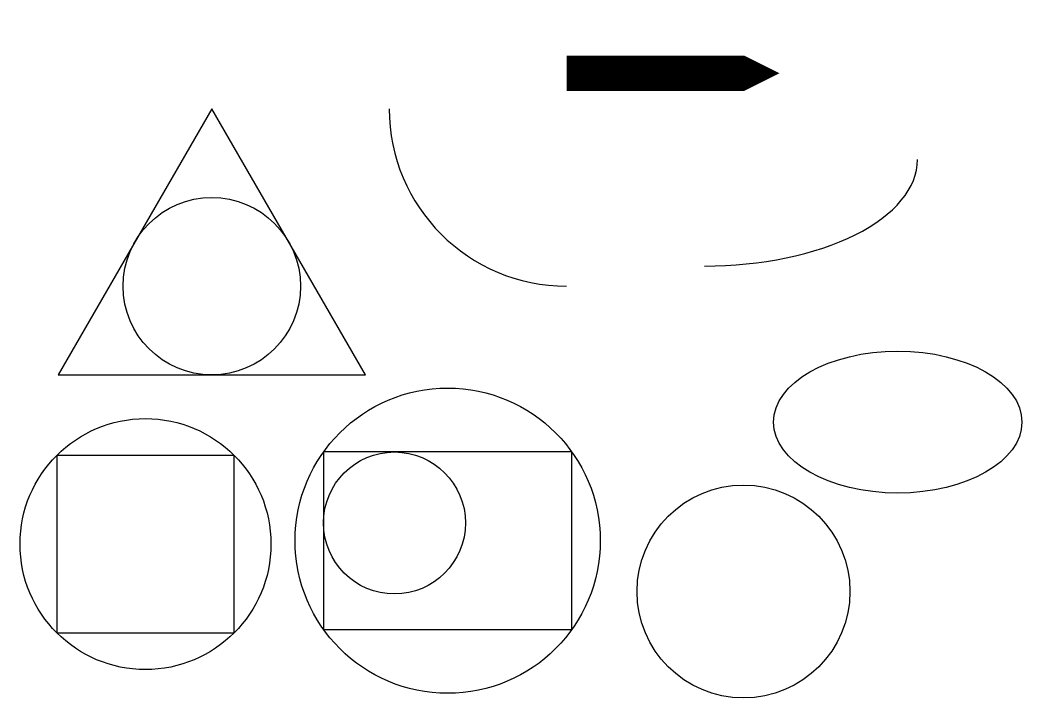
# Model space of a CAD drawing. Header units: millimetres. Extents: x 6 to 288, y 4 to 195.
import ezdxf

# ---------------------------------------------------------------- set-up
doc = ezdxf.new("R2010")
doc.units = ezdxf.units.MM

msp = doc.modelspace()

# ---------------------------------------------------------------- linework, layer by layer
msp.add_lwpolyline([(160, 180, 10, 10, 0), (190, 180, 30, 0, 0), (220, 180, 0, 0, 0)], format="xyseb")
for points in [[(60, 170), (16.7, 95), (103.3, 95)], [(16.32, 22.32), (66.32, 22.32), (66.32, 72.32), (16.32, 72.32)], [(91.49, 23.27), (161.49, 23.27), (161.49, 73.27), (91.49, 73.27)]]:
    msp.add_lwpolyline(points, close=True)
for centre, radius in [((60, 120), 25), ((126.49, 48.27), 43.01), ((41.32, 47.32), 35.36), ((111.49, 53.27), 20), ((209.84, 33.95), 30)]:
    msp.add_circle(centre, radius)
msp.add_arc((160, 170), 50, 180, 270)
msp.add_ellipse((198.89, 155.68), major_axis=(-60, 0), ratio=0.5, start_param=1.570796, end_param=3.141593)
msp.add_ellipse((253.33, 81.7), major_axis=(-35, 0), ratio=0.571429)

doc.saveas('drawing.dxf')
